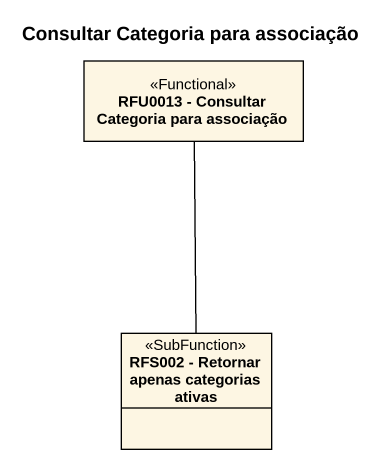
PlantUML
@startuml
title Consultar Categoria para associação
hide circle
hide empty members
class "RFU0013 - Consultar Categoria para associação" as RFU0013_Consultar_Categoria <<Functional>>
class "RFS002 - Retornar apenas categorias ativas" as RFS002_Retornar_apenas <<SubFunction>>
RFU0013_Consultar_Categoria -- RFS002_Retornar_apenas
@enduml
